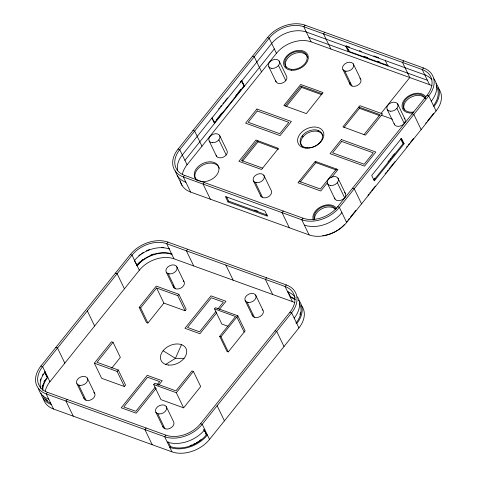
<?xml version="1.0" encoding="UTF-8"?>
<svg xmlns="http://www.w3.org/2000/svg" width="477" height="477" viewBox="0 0 477 477"><rect width="100%" height="100%" fill="white"/><g stroke="black" fill="none" stroke-linecap="round" stroke-linejoin="round"><path stroke-width="0.72" d="M181.504 344.656L175.435 358.352L165.668 364.404M322.064 93.754L306.347 113.604L283.875 105.477L300.719 84.471L323.036 92.538L322.064 93.754L301.035 86.152L285.163 105.942M190.639 192.07L183.329 176.955A28.232 19.718 -25.8 0 1 178.082 149.062L267.478 37.582A28.232 19.718 -25.8 0 1 305.047 25.168L423.493 67.984A28.232 19.718 -25.8 0 1 428.745 95.877L436.05 110.992L346.654 222.473A28.232 19.718 -25.8 0 1 309.078 234.887L190.639 192.07A28.232 19.718 -25.8 0 1 180.228 180.694M218.681 108.941L219.611 107.784M220.541 106.621L221.471 105.459M222.866 103.718L223.802 102.555M224.733 101.398L227.523 97.91M240.098 82.235L241.028 81.072M214.352 122.321L215.282 121.158M216.212 119.995L221.799 113.031M235.769 95.609L236.699 94.452M237.629 93.289L240.891 89.223M212.11 117.801L214.722 123.203L214.304 123.054L244.105 85.89L241.785 81.09M184.921 160.361L274.317 48.881M182.363 174.385A26.026 18.18 -25.8 0 1 187.062 164.78L276.451 53.299A26.026 18.18 -25.8 0 1 311.093 41.857L429.533 84.673A26.026 18.18 -25.8 0 1 431.983 85.759M305.047 25.168L303.789 26.742A26.026 18.18 -25.8 0 0 269.147 38.184L179.751 149.665A26.026 18.18 -25.8 0 0 184.593 175.381L183.329 176.955L301.774 219.772A28.232 19.718 -25.8 0 0 339.35 207.358L428.745 95.877L427.07 95.275A26.026 18.18 -25.8 0 0 422.228 69.559L423.493 67.984M53.507 409.016L46.203 393.901A28.232 19.718 -25.8 0 1 40.95 366.008L130.346 254.527A28.232 19.718 -25.8 0 1 167.922 242.113L286.361 284.93A28.232 19.718 -25.8 0 1 291.614 312.823L298.918 327.937L209.522 439.418A28.232 19.718 -25.8 0 1 171.953 451.832L53.507 409.016A28.232 19.718 -25.8 0 1 43.258 398.367M204.335 182.518L203.071 184.092L210.381 199.207M324.789 32.305L323.525 33.879L330.835 48.988M45.237 391.331A26.026 18.18 -25.8 0 1 49.93 381.725L139.326 270.244A26.026 18.18 -25.8 0 1 173.962 258.802L292.407 301.619A26.026 18.18 -25.8 0 1 294.858 302.71M167.922 242.113L166.658 243.687A26.026 18.18 -25.8 0 0 132.016 255.129L42.626 366.61A26.026 18.18 -25.8 0 0 47.467 392.327L46.203 393.901L164.643 436.717A28.232 19.718 -25.8 0 0 202.218 424.303L291.614 312.823L289.938 312.22A26.026 18.18 -25.8 0 0 285.103 286.504L286.361 284.93M169.52 248.612L169.222 248.988A26.026 18.18 -25.8 0 0 134.58 260.43L134.216 260.299L137.191 265.826A26.026 18.18 -25.8 0 1 171.827 254.384M242.513 161.172L258.039 141.806L257.425 140.536L255.982 140.011L238.911 161.309L261.533 169.484L278.455 148.377L257.425 140.536L241.44 160.469L262.618 168.131M286.236 106.651L301.649 87.422L301.035 86.152M349.605 47.169L346.147 45.917L345.831 46.311L348.437 51.713L349.069 50.926L348.198 49.125M113.049 342.295L97.004 362.305L118.26 369.991L125.564 385.1L124.419 386.531L101.649 378.297L94.345 363.182L111.529 341.753L113.049 342.295L120.353 357.41L111.642 368.274M147.918 323.036L146.475 322.512L139.171 307.403L156.247 286.105L178.869 294.285L186.173 309.4L185.088 310.754L163.903 303.098L156.599 287.983L140.614 307.921L147.918 323.036L163.903 303.098M67.203 399.464L65.945 401.038L73.249 416.153M187.658 249.25L186.4 250.824L193.704 265.939M227.982 201.926L225.377 196.524L264.854 210.798L267.466 216.194L227.982 201.926L228.614 201.139L226.587 196.941M185.088 310.754L177.784 295.639L178.869 294.285M124.419 386.531L117.115 371.416L118.26 369.991M385.625 60.191L385.309 60.585L387.92 65.981M331.455 177.665L337.96 169.556L315.261 161.351L298 182.757L320.771 190.991L327.276 182.882M344.012 127.538L359.431 108.315L358.817 107.039L379.996 114.695L364.011 134.627L342.945 126.834L359.902 105.685L382.524 113.86L365.454 135.152L364.011 134.627M283.296 211.061L282.032 212.635L289.342 227.75M403.751 60.847L402.487 62.421L409.797 77.536L381.081 113.341M153.695 384.545L154.786 383.192L175.965 390.848L191.951 370.915L193.388 371.434L200.698 386.549L183.621 407.841L161.005 399.66L153.695 384.545L176.317 392.726L183.621 407.841M214.531 308.929L215.503 307.713L237.82 315.78L245.13 330.895L228.286 351.901L226.998 351.436L219.688 336.321L235.56 316.531L214.531 308.929L221.841 324.038L227.946 326.25M155.204 387.181L135.85 411.311L123.764 406.941L147.59 377.229L159.676 381.6L156.993 384.945M215.92 311.421L199.577 331.801L187.544 327.449L211.335 297.779L223.367 302.132L217.786 309.096M156.182 388.29L136.207 413.201L121.218 407.787L147.238 375.339L162.222 380.759L158.507 385.392M216.665 312.864L199.941 333.721L184.951 328.301L210.971 295.859L225.961 301.273L219.456 309.388M336.446 169.007L320.401 189.017L299.145 181.332M427.07 95.275L337.674 206.756A26.026 18.18 -25.8 0 1 303.038 218.198L301.774 219.772L309.078 234.887M177.563 170.194A26.026 18.18 -25.8 0 1 182.315 154.965L271.711 43.485A26.026 18.18 -25.8 0 1 306.347 32.037L424.792 74.853L425.09 74.478M146.165 428.012L144.907 429.586L152.211 444.695M266.619 277.793L265.361 279.367L272.665 294.482M228.286 351.901L220.976 336.786L237.82 315.78M176.317 392.726L193.388 371.434M289.938 312.22L200.549 423.701A26.026 18.18 -25.8 0 1 165.907 435.143L164.643 436.717L171.953 451.832M373.992 179.28L374.928 178.118M387.962 161.864L388.892 160.701M389.822 159.539L390.758 158.376M391.689 157.219L394.479 153.731M373.944 180.014L403.28 143.434L400.96 138.634M404.114 143.738L374.32 180.896L371.708 175.5L401.509 138.336L404.114 143.738L402.862 143.285M346.529 221.978L347.459 220.821M348.389 219.658L349.319 218.496M350.255 217.333L355.842 210.369M367.946 195.272L368.876 194.109M369.806 192.946L370.742 191.79M371.672 190.627L375.393 185.982M385.172 173.789L386.102 172.626M387.038 171.464L387.968 170.307M388.898 169.144L394.95 161.596M406.589 147.077L407.519 145.92M408.455 144.758L409.385 143.595M410.315 142.432L413.577 138.372M425.681 123.275L426.611 122.112M427.541 120.949L433.593 113.401M170.778 446.222L169.818 447.414A28.232 19.718 -25.8 0 0 207.388 435L206.118 434.541L205.247 432.746M290.845 296.485L290.272 297.201A26.026 18.18 -25.8 0 1 294.875 299.681M300.218 182.035L315.881 162.627L315.261 161.351M47.02 376.985L47.795 377.307A26.026 18.18 -25.8 0 0 42.811 390.454M153.355 254.068L153.403 254.056A27.04 18.883 -25.8 0 0 150.72 255.058M184.08 358.322L175.435 358.352L163.098 350.738M200.066 181.236L201.962 181.648A13.016 9.087 -25.8 0 0 218.949 168.512A13.016 9.087 -25.8 0 0 200.805 164.589A13.016 9.087 -25.8 0 0 199.153 181.039M359.306 50.675L361.381 51.427M373.849 55.934L378.696 57.687M364.309 56.429L367.773 57.681M377.468 61.187L379.549 61.938M388.236 65.587L348.753 51.319L346.147 45.917M308.959 37.439L427.398 80.255M267.478 37.582L269.147 38.184L276.451 53.299M252.577 56.161L254.247 56.763L261.557 71.878M412.17 113.854L413.845 114.456L421.149 129.571M381.439 115.213L392.482 119.208M301.649 87.422L321.999 94.78M359.431 108.315L379.93 115.72M241.493 80.494L244.522 86.045L243.681 85.741M315.881 162.627L336.374 170.033M192.982 130.483L194.652 131.086L201.956 146.2M352.575 188.177L354.244 188.779L361.554 203.894M178.082 149.062L179.751 149.665L187.062 164.78M337.674 206.756L339.35 207.358L346.654 222.473M184.593 175.381L303.038 218.198M254.557 210.011L258.021 211.263M228.614 201.139L267.4 215.163M130.346 254.527L132.016 255.129L139.326 270.244M115.446 273.106L117.121 273.715L124.425 288.823M156.599 287.983L177.784 295.639M275.044 330.799L276.714 331.408L284.018 346.517M219.688 336.321L220.976 336.786M139.171 307.403L140.614 307.921M55.851 347.429L57.52 348.031L64.83 363.146M94.345 363.182L117.115 371.416M40.95 366.008L42.626 366.61L49.93 381.725M200.549 423.701L202.218 424.303L209.522 439.418M47.467 392.327L165.907 435.143M258.039 141.806L278.395 149.396M429.533 84.673L422.228 69.559L303.789 26.742L311.093 41.857M397.615 103.867L404.925 118.982M396.93 108.345L404.234 123.46M387.246 109.573L394.551 124.682M400.829 139.081L402.57 142.683M353.296 63.876L360.6 78.991M344.716 70.96L352.02 86.075M342.921 69.582L350.225 84.697M318.087 130.43L318.708 131.706M338.02 178.183L345.33 193.298M279.176 61.05L286.48 76.165A5.927 4.138 -25.8 0 1 282.795 82.879A5.927 4.138 -25.8 0 1 275.718 80.857M337.328 182.661L344.638 197.776M278.485 65.528L285.789 80.643M327.645 183.889L334.955 199.004M302.382 135.623L302.996 136.893M268.801 66.756L276.105 81.865M241.946 82.139L242.817 83.94M263.9 175.357L271.21 190.472A5.927 4.138 -25.8 0 1 267.519 197.192A5.927 4.138 -25.8 0 1 260.442 195.165M255.32 182.441L262.624 197.556M253.525 181.063L260.836 196.178M211.985 118.254L214.304 123.054M219.581 135.367L226.885 150.482A5.927 4.138 -25.8 0 1 223.2 157.201A5.927 4.138 -25.8 0 1 216.117 155.18M218.889 139.844L226.193 154.959M287.935 291.465L290.547 296.861A26.533 18.531 -25.8 0 1 295.233 299.395M292.407 301.619L285.103 286.504L166.658 243.687L173.962 258.802M209.206 141.073L216.51 156.188M255.648 295.096L262.952 310.211M247.068 302.179L254.372 317.294M245.273 300.802L252.577 315.917M225.877 265.099L233.187 280.208M177.355 175.685L182.095 185.499M236.848 316.996L244.158 332.105M176.687 266.554L183.991 281.663M168.107 273.637L175.411 288.752M166.312 272.254L173.616 287.369M217.118 405.724L224.423 420.839M203.906 429.288L206.517 434.69A27.04 18.883 -25.8 0 1 189.59 446.168L189.542 446.186A27.04 18.883 -25.8 0 1 170.51 446.609L168.154 441.797M203.798 429.747L204.669 431.542M166.252 406.577L173.556 421.692A5.927 4.138 -25.8 0 1 169.872 428.412A5.927 4.138 -25.8 0 1 162.794 426.384M157.672 413.66L164.976 428.775M155.878 412.283L163.182 427.398M87.321 310.873L94.625 325.988M87.291 378.034L94.595 393.143M78.711 385.118L86.015 400.233M76.916 383.735L84.22 398.85M44.701 372.185L46.734 376.383L44.671 372.221M93.85 392.332A5.927 4.138 -25.8 0 1 91.608 399.523A5.927 4.138 -25.8 0 1 83.833 397.842M183.246 280.852A5.927 4.138 -25.8 0 1 180.306 288.382A5.927 4.138 -25.8 0 1 173.217 285.228M262.207 309.394A5.927 4.138 -25.8 0 1 259.965 316.585A5.927 4.138 -25.8 0 1 252.19 314.903M136.422 265.552A27.04 18.883 -25.8 0 1 139.958 261.813M141.627 260.4A27.04 18.883 -25.8 0 1 142.73 259.554M136.839 265.701A26.533 18.531 -25.8 0 1 172.131 254.008M138.843 255.642A26.533 18.531 -25.8 0 1 140.447 254.396M141.574 253.603A26.533 18.531 -25.8 0 1 143.321 252.488M146.367 250.848A26.533 18.531 -25.8 0 1 149.569 249.483M161.763 247.277A26.533 18.531 -25.8 0 1 163.832 247.384M51.373 404.597A28.232 19.718 -25.8 0 1 40.968 393.221M47.676 400.829A26.533 18.531 -25.8 0 1 45.577 398.867M42.334 389.804A26.533 18.531 -25.8 0 1 47.396 377.164L44.814 371.732L45.184 371.911A26.026 18.18 -25.8 0 0 40.754 388.469M50.759 403.226A27.04 18.883 -25.8 0 1 42.9 395.594M42.131 387.044A27.04 18.883 -25.8 0 1 42.638 385.011M43.979 381.713A27.04 18.883 -25.8 0 1 44.617 380.521M48.761 399.201A28.232 19.718 -25.8 0 1 38.512 388.552M40.163 380.873A26.533 18.531 -25.8 0 1 40.754 378.869M42.471 375.149A26.533 18.531 -25.8 0 1 43.174 373.998M204.782 429.604A28.232 19.718 -25.8 0 1 167.206 442.018M301.476 305.548A28.232 19.718 -25.8 0 1 298.918 327.937M298.495 300.122A28.232 19.718 -25.8 0 1 296.783 323.519M287.661 291.805A26.026 18.18 -25.8 0 1 295.162 297.296M297.463 296.801A28.232 19.718 -25.8 0 1 294.178 318.123M299.389 303.384A27.04 18.883 -25.8 0 1 295.913 323.209M300.385 312.644A26.533 18.531 -25.8 0 1 299.961 314.623M200.978 439.621A26.557 18.543 -25.8 0 1 199.332 440.849M198.188 441.624A26.557 18.543 -25.8 0 1 196.417 442.71M195.212 443.371A26.557 18.543 -25.8 0 1 193.34 444.296M192.058 444.85A26.557 18.543 -25.8 0 1 190.114 445.596M185.893 182.256A28.232 19.718 -25.8 0 1 175.488 170.879M341.908 212.659A28.232 19.718 -25.8 0 1 304.338 225.072M424.792 74.853A26.026 18.18 -25.8 0 1 431.882 79.796M438.196 88.09A28.232 19.718 -25.8 0 1 436.05 110.992M436.061 83.672A28.232 19.718 -25.8 0 1 433.915 106.574M433.861 78.788A28.232 19.718 -25.8 0 1 431.303 101.178M436.187 85.771A27.04 18.883 -25.8 0 1 437.987 90.38L437.987 90.415A27.04 18.883 -25.8 0 1 433.51 105.661M359.855 78.174A5.927 4.138 -25.8 0 1 356.915 85.711A5.927 4.138 -25.8 0 1 349.826 82.551M404.18 118.165A5.927 4.138 -25.8 0 1 401.932 125.356A5.927 4.138 -25.8 0 1 394.157 123.674M344.585 192.487A5.927 4.138 -25.8 0 1 342.337 199.678A5.927 4.138 -25.8 0 1 334.562 197.997M302.537 146.94A11.8 8.24 -25.8 0 1 307.576 133.113A11.8 8.24 -25.8 0 1 322.881 135.76M313.323 219.933A13.016 9.087 -25.8 0 1 321.176 206.607A13.016 9.087 -25.8 0 1 336.631 208.473M314.522 219.802A11.859 8.282 -25.8 0 1 321.301 207.441A11.859 8.282 -25.8 0 1 335.617 209.027M412.861 112.989A13.016 9.087 -25.8 0 1 409.737 113.055L406.929 112.447A13.016 9.087 -25.8 0 1 404.508 99.592A13.016 9.087 -25.8 0 1 421.829 93.868L424.131 95.108A13.016 9.087 -25.8 0 1 425.764 96.897M413.583 112.035A11.865 8.288 -25.8 0 1 403.113 105.983A11.865 8.288 -25.8 0 1 412.766 94.887A11.865 8.288 -25.8 0 1 425.305 98.566M404.621 110.139A11.859 8.282 -25.8 0 1 408.068 99.103A11.859 8.282 -25.8 0 1 421.781 95.966L423.88 97.099A11.859 8.282 -25.8 0 1 425.371 98.727M344.227 224.733A26.026 18.18 -25.8 0 1 322.822 235.662M314.701 219.694A11.859 8.282 -25.8 0 1 322.386 208.485A11.859 8.282 -25.8 0 1 335.808 209.707M196.554 180.24A13.016 9.087 -25.8 0 1 201.658 165.716A13.016 9.087 -25.8 0 1 218.603 166.765M218.895 167.278A13.016 9.087 -25.8 0 1 219.325 168.393M286.182 67.323A11.859 8.282 -25.8 0 1 289.622 56.286A11.859 8.282 -25.8 0 1 303.342 53.15L305.435 54.283A11.859 8.282 -25.8 0 1 307.534 57.222M256.918 109.036L245.601 123.144L280.077 135.605L291.387 121.498L256.918 109.036M257.276 110.956L248.195 122.285L279.713 133.679L288.8 122.35L257.276 110.956M341.359 139.564L330.048 153.672L364.517 166.133L375.834 152.026L341.359 139.564M341.717 141.454L332.594 152.825L364.166 164.237L373.282 152.867L341.717 141.454M291.709 69.362L289.151 68.807A11.859 8.282 -25.8 0 1 286.945 57.091A11.859 8.282 -25.8 0 1 302.728 51.88L304.821 53.007A11.859 8.282 -25.8 0 1 304.928 63.59A11.859 8.282 -25.8 0 1 291.709 69.362M291.298 70.238L288.49 69.63A13.016 9.087 -25.8 0 1 286.069 56.775A13.016 9.087 -25.8 0 1 303.39 51.051L305.685 52.291A13.016 9.087 -25.8 0 1 305.811 63.912A13.016 9.087 -25.8 0 1 291.298 70.238M168.655 365.048A13.833 9.659 -25.8 0 0 186.608 350.231A13.833 9.659 -25.8 0 0 165.501 348.311A13.833 9.659 -25.8 0 0 168.655 365.048M158.948 413.941A5.927 4.138 -25.8 0 0 166.646 407.585A5.927 4.138 -25.8 0 0 157.601 406.762A5.927 4.138 -25.8 0 0 158.948 413.941M79.987 385.392A5.927 4.138 -25.8 0 0 87.685 379.042A5.927 4.138 -25.8 0 0 78.639 378.219A5.927 4.138 -25.8 0 0 79.987 385.392M169.383 273.911A5.927 4.138 -25.8 0 0 177.08 267.561A5.927 4.138 -25.8 0 0 168.035 266.738A5.927 4.138 -25.8 0 0 169.383 273.911M248.344 302.46A5.927 4.138 -25.8 0 0 256.042 296.104A5.927 4.138 -25.8 0 0 246.997 295.281A5.927 4.138 -25.8 0 0 248.344 302.46M345.992 71.24A5.927 4.138 -25.8 0 0 353.69 64.884A5.927 4.138 -25.8 0 0 344.644 64.061A5.927 4.138 -25.8 0 0 345.992 71.24M390.317 111.224A5.927 4.138 -25.8 0 0 398.009 104.874A5.927 4.138 -25.8 0 0 388.964 104.052A5.927 4.138 -25.8 0 0 390.317 111.224M330.722 185.547A5.927 4.138 -25.8 0 0 338.414 179.197A5.927 4.138 -25.8 0 0 329.368 178.374A5.927 4.138 -25.8 0 0 330.722 185.547M256.602 182.721A5.927 4.138 -25.8 0 0 264.294 176.365A5.927 4.138 -25.8 0 0 255.249 175.542A5.927 4.138 -25.8 0 0 256.602 182.721M212.277 142.73A5.927 4.138 -25.8 0 0 219.969 136.38A5.927 4.138 -25.8 0 0 210.929 135.557A5.927 4.138 -25.8 0 0 212.277 142.73M271.872 68.408A5.927 4.138 -25.8 0 0 279.57 62.058A5.927 4.138 -25.8 0 0 270.525 61.235A5.927 4.138 -25.8 0 0 271.872 68.408M307.122 147.834A11.8 8.24 -25.8 0 0 322.44 135.188A11.8 8.24 -25.8 0 0 304.433 133.548A11.8 8.24 -25.8 0 0 307.122 147.834M305.787 148.103A13.833 9.659 -25.8 0 0 323.734 133.28A13.833 9.659 -25.8 0 0 302.633 131.366A13.833 9.659 -25.8 0 0 305.787 148.103"/></g></svg>
